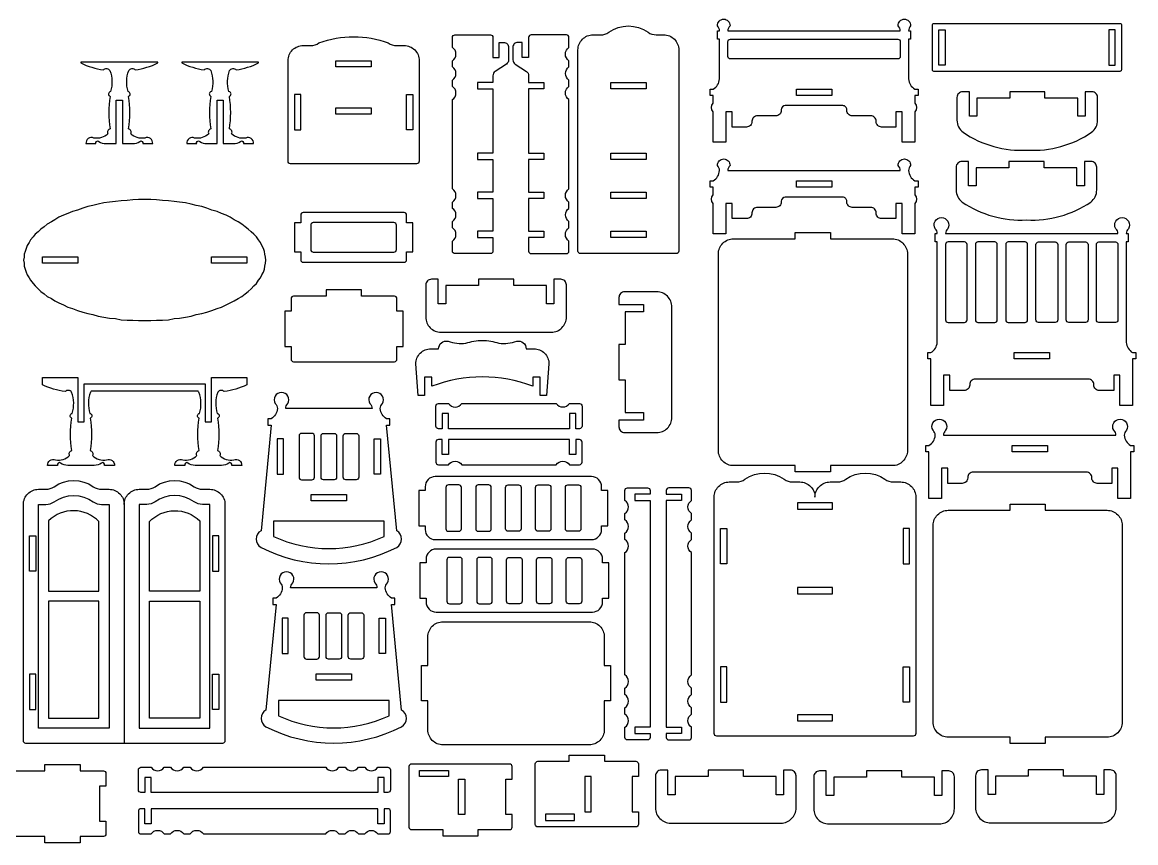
# Model space of a CAD drawing. Extents: x 3787 to 5819, y 606 to 1884.
# Drawn here: x 4756 to 5817, y 613 to 1394 of the extents above; entities that cross this region are included whole.
import ezdxf

# ---------------------------------------------------------------- set-up
doc = ezdxf.new("R2010")
doc.units = 0
doc.header["$MEASUREMENT"] = 0
doc.layers.add('LAYER1', color=18, linetype='CONTINUOUS')

msp = doc.modelspace()

# ---------------------------------------------------------------- linework, layer by layer
at = {"layer": 'LAYER1'}
for points in [[(5287.9, 1174.1, -0.414214), (5285.5, 1176.5), (5285.5, 1368, -0.414214), (5299.9, 1382.4), (5307, 1382.4, 0.155074), (5314.9, 1384.9, -0.31779), (5352.2, 1384.9, 0.155074), (5360, 1382.4), (5367.1, 1382.4, -0.414214), (5381.5, 1368), (5381.5, 1176.5, -0.414214), (5379.1, 1174.1)], [(5606.3, 1280.2), (5594.3, 1280.2), (5594.3, 1309), (5588.3, 1309), (5588.3, 1294.6), (5574.6, 1294.6, -0.414214), (5569.4, 1299.8), (5569.4, 1300.1, 0.414214), (5564.2, 1305.3), (5546.7, 1305.3, -0.414214), (5541.5, 1310.5), (5541.5, 1311.1, 0.414214), (5537.7, 1315), (5482.9, 1315, 0.00001), (5482.9, 1315, 0.414202), (5479.1, 1311.1), (5479.1, 1310.5, -0.414214), (5473.9, 1305.3), (5456.4, 1305.3, 0.414214), (5451.2, 1300.1), (5451.2, 1299.8, -0.414214), (5446, 1294.6), (5432.3, 1294.6), (5432.3, 1309), (5426.3, 1309), (5426.3, 1280.2), (5414.3, 1280.2), (5414.3, 1309.1, -0.376209), (5414.3, 1317.4), (5414.3, 1324.7), (5411.3, 1324.7), (5411.3, 1330.7), (5414.3, 1330.7, 0.250451), (5420.3, 1340.4), (5420.3, 1378.3), (5418.4, 1378.3), (5418.4, 1386.3), (5420.3, 1386.3, 0.204981), (5418.3, 1391, -0.427943), (5424.3, 1397.3, -0.427943), (5430.3, 1391, 0.204981), (5428.2, 1386.3), (5592.4, 1386.3, 0.204981), (5590.3, 1391, -0.427943), (5596.3, 1397.3, -0.427943), (5602.3, 1391, 0.204981), (5600.3, 1386.3), (5602.2, 1386.3), (5602.2, 1378.3), (5600.3, 1378.3), (5600.3, 1340.4, 0.250451), (5606.3, 1330.7), (5609.3, 1330.7), (5609.3, 1324.7), (5606.3, 1324.7), (5606.3, 1317.4, -0.376209), (5606.3, 1309.1)], [(5803, 1391.7), (5803, 1349, -0.414214), (5801.6, 1347.6), (5624.4, 1347.6, -0.414214), (5623, 1349), (5623, 1391.7, -0.414214), (5624.4, 1393.2), (5801.6, 1393.2, -0.414214)], [(5011.9, 1259.6, -0.414214), (5009.5, 1262), (5009.5, 1357.8, -0.414214), (5023.9, 1372.2), (5031, 1372.2, 0.155074), (5038.9, 1374.7, -0.179264), (5104.9, 1374.7, 0.155074), (5112.8, 1372.2), (5119.9, 1372.2, -0.414214), (5134.3, 1357.8), (5134.3, 1262, -0.414214), (5131.9, 1259.6)], [(5204.5, 1269.7), (5190, 1269.7), (5190, 1263.7), (5204.5, 1263.7), (5204.5, 1232.5), (5190, 1232.5), (5190, 1226.5), (5204.5, 1226.5), (5204.5, 1195.4), (5190, 1195.4), (5190, 1189.4), (5204.5, 1189.4), (5204.5, 1176.5, -0.414214), (5202.1, 1174.1), (5168.4, 1174.1, -0.414214), (5166, 1176.5), (5166, 1186.1, 0.531486), (5166, 1198.7), (5166, 1204.7, 0.531486), (5166, 1217.2), (5166, 1223.2, 0.531486), (5166, 1235.8), (5166, 1297.3), (5166, 1303.3), (5166, 1320.7, 0.531486), (5166, 1333.3), (5166, 1339.3, 0.531486), (5166, 1351.8), (5166, 1357.8, 0.531486), (5166, 1370.4), (5166, 1380, -0.414214), (5168.4, 1382.4), (5202.1, 1382.4, -0.414214), (5204.5, 1380), (5204.5, 1360.8), (5210.5, 1360.8), (5210.5, 1375.2), (5214.7, 1375.2, -0.414214), (5219.5, 1370.4), (5219.5, 1358.6, -0.251107), (5217.3, 1354.6), (5206.6, 1347.5, 0.251107), (5204.5, 1343.5), (5204.5, 1337), (5190, 1337), (5190, 1331), (5204.5, 1331)], [(5238.5, 1269.7), (5252.9, 1269.7), (5252.9, 1263.7), (5238.5, 1263.7), (5238.5, 1232.5), (5252.9, 1232.5), (5252.9, 1226.5), (5238.5, 1226.5), (5238.5, 1195.4), (5252.9, 1195.4), (5252.9, 1189.4), (5238.5, 1189.4), (5238.5, 1176.5, 0.414214), (5240.9, 1174.1), (5274.5, 1174.1, 0.414214), (5276.9, 1176.5), (5276.9, 1186.1, -0.531486), (5276.9, 1198.7), (5276.9, 1204.7, -0.531486), (5276.9, 1217.2), (5276.9, 1223.2, -0.531486), (5276.9, 1235.8), (5276.9, 1297.3), (5276.9, 1303.3), (5276.9, 1320.7, -0.531486), (5276.9, 1333.3), (5276.9, 1339.3, -0.531486), (5276.9, 1351.8), (5276.9, 1357.8, -0.531486), (5276.9, 1370.4), (5276.9, 1380, 0.414214), (5274.5, 1382.4), (5240.9, 1382.4, 0.414214), (5238.5, 1380), (5238.5, 1360.8), (5232.5, 1360.8), (5232.5, 1375.2), (5228.3, 1375.2, 0.414214), (5223.5, 1370.4), (5223.5, 1358.6, 0.251107), (5225.7, 1354.6), (5236.4, 1347.5, -0.251107), (5238.5, 1343.5), (5238.5, 1337), (5252.9, 1337), (5252.9, 1331), (5238.5, 1331)], [(5592.4, 1361.8, -0.414214), (5590, 1359.4), (5430.6, 1359.4, -0.414214), (5428.2, 1361.8), (5428.2, 1375.9, -0.414214), (5430.6, 1378.3), (5590, 1378.3, -0.414214), (5592.4, 1375.9)], [(4885.4, 1355.6), (4885.4, 1356.5), (4812.2, 1356.5), (4812.2, 1355.6, 0.082494), (4833.6, 1349.1, -0.480983), (4839.8, 1348.4, -0.169376), (4840.4, 1328.4, 0.755968), (4840, 1323.8, 0.0823), (4840, 1292.8, 0.497317), (4837.9, 1288.2, -0.242348), (4824.5, 1284.1, 0.570657), (4817, 1278.8), (4826.5, 1278.8, -0.75881), (4829.3, 1281, 0.158853), (4836.2, 1278.8), (4845.8, 1278.8), (4845.8, 1320.2), (4851.8, 1320.2), (4851.8, 1278.8), (4861.4, 1278.8, 0.158853), (4868.3, 1281, -0.75881), (4871.1, 1278.8), (4880.6, 1278.8, 0.570657), (4873.1, 1284.1, -0.242348), (4859.7, 1288.2, 0.497317), (4857.6, 1292.8, 0.0823), (4857.6, 1323.8, 0.755968), (4857.2, 1328.4, -0.169376), (4857.8, 1348.4, -0.480983), (4864, 1349.1, 0.082494)], [(4981.4, 1355.6), (4981.4, 1356.5), (4908.2, 1356.5), (4908.2, 1355.6, 0.082494), (4929.6, 1349.1, -0.480983), (4935.8, 1348.4, -0.169376), (4936.4, 1328.4, 0.755968), (4936, 1323.8, 0.0823), (4936, 1292.8, 0.497317), (4933.9, 1288.2, -0.242348), (4920.5, 1284.1, 0.570657), (4913, 1278.8), (4922.5, 1278.8, -0.75881), (4925.3, 1281, 0.158853), (4932.2, 1278.8), (4941.8, 1278.8), (4941.8, 1320.2), (4947.8, 1320.2), (4947.8, 1278.8), (4957.4, 1278.8, 0.158853), (4964.3, 1281, -0.75881), (4967.1, 1278.8), (4976.6, 1278.8, 0.570657), (4969.1, 1284.1, -0.242348), (4955.7, 1288.2, 0.497317), (4953.6, 1292.8, 0.0823), (4953.6, 1323.8, 0.755968), (4953.2, 1328.4, -0.169376), (4953.8, 1348.4, -0.480983), (4960, 1349.1, 0.082494)], [(5713.4, 1328.2), (5696.6, 1328.2), (5696.6, 1322.2), (5665.4, 1322.2), (5665.4, 1304.9), (5658.3, 1304.9), (5658.3, 1328.2), (5651.9, 1328.2, 0.414214), (5646.4, 1322.8), (5646.4, 1301.1, 0.236915), (5652.2, 1289.6, 0.163875), (5713.4, 1272.6, 0.163875), (5774.6, 1289.6, 0.236915), (5780.3, 1301.1), (5780.3, 1322.8, 0.414214), (5774.9, 1328.2), (5768.5, 1328.2), (5768.5, 1304.9), (5761.4, 1304.9), (5761.4, 1322.2), (5730.2, 1322.2), (5730.2, 1328.2)], [(5600.3, 1253.2, 0.250451), (5606.3, 1243.5), (5609.3, 1243.5), (5609.3, 1237.5), (5606.3, 1237.5), (5606.3, 1230.2, -0.376209), (5606.3, 1221.9), (5606.3, 1193), (5594.3, 1193), (5594.3, 1221.8), (5588.3, 1221.8), (5588.3, 1207.4), (5574.6, 1207.4, -0.414214), (5569.4, 1212.6), (5569.4, 1212.9, 0.414214), (5564.2, 1218.1), (5546.7, 1218.1, -0.414214), (5541.5, 1223.3), (5541.5, 1223.9, 0.414214), (5537.7, 1227.8), (5482.9, 1227.8, 0.00001), (5482.9, 1227.8, 0.414202), (5479.1, 1223.9), (5479.1, 1223.3, -0.414214), (5473.9, 1218.1), (5456.4, 1218.1, 0.414214), (5451.2, 1212.9), (5451.2, 1212.6, -0.414214), (5446, 1207.4), (5432.3, 1207.4), (5432.3, 1221.8), (5426.3, 1221.8), (5426.3, 1193), (5414.3, 1193), (5414.3, 1221.9, -0.376209), (5414.3, 1230.2), (5414.3, 1237.5), (5411.3, 1237.5), (5411.3, 1243.5), (5414.3, 1243.5, 0.250451), (5420.3, 1253.2, 0.204981), (5418.3, 1257.9, -0.427943), (5424.3, 1264.2, -0.427943), (5430.3, 1257.9, 0.204981), (5428.2, 1253.2), (5592.4, 1253.2, 0.204981), (5590.3, 1257.9, -0.427943), (5596.3, 1264.2, -0.427943), (5602.3, 1257.9, 0.204981)], [(5712.6, 1261.8), (5695.8, 1261.8), (5695.8, 1255.8), (5664.6, 1255.8), (5664.6, 1238.5), (5657.5, 1238.5), (5657.5, 1261.8), (5651.1, 1261.8, 0.414214), (5645.6, 1256.4), (5645.6, 1234.7, 0.236915), (5651.4, 1223.2, 0.163875), (5712.6, 1206.2, 0.163875), (5773.8, 1223.2, 0.236915), (5779.5, 1234.7), (5779.5, 1256.4, 0.414214), (5774.1, 1261.8), (5767.7, 1261.8), (5767.7, 1238.5), (5760.6, 1238.5), (5760.6, 1255.8), (5729.4, 1255.8), (5729.4, 1261.8)], [(5128.3, 1175.8), (5128.3, 1203.4), (5122.3, 1203.4), (5122.3, 1210.8, 0.414214), (5119.9, 1213.2), (5023.9, 1213.2, 0.414214), (5021.5, 1210.8), (5021.5, 1203.4), (5015.5, 1203.4), (5015.5, 1175.8), (5021.5, 1175.8), (5021.5, 1168.3, 0.414214), (5023.9, 1165.9), (5119.9, 1165.9, 0.414214), (5122.3, 1168.3), (5122.3, 1175.8)], [(5031.1, 1201.2), (5031.1, 1177.9, 0.414214), (5033.5, 1175.5), (5110.3, 1175.5, 0.414214), (5112.7, 1177.9), (5112.7, 1201.2, 0.414214), (5110.3, 1203.6), (5033.5, 1203.6, 0.414214)], [(5663.7, 1054.5, 0.414214), (5658.5, 1049.3), (5658.5, 1049, -0.414214), (5653.3, 1043.8), (5639.6, 1043.8), (5639.6, 1058.3), (5633.6, 1058.3), (5633.6, 1029.4), (5621.6, 1029.4), (5621.6, 1066.6), (5621.6, 1073.9), (5618.6, 1073.9), (5618.6, 1079.9), (5621.6, 1079.9, 0.250451), (5627.6, 1089.6), (5627.6, 1185.2), (5625.7, 1185.2), (5625.7, 1193.1), (5627.6, 1193.1, 0.204981), (5625.6, 1197.8, -0.583258), (5631.6, 1208.4, -0.583258), (5637.6, 1197.8, 0.204981), (5635.5, 1193.1), (5799.7, 1193.1, 0.204981), (5797.6, 1197.8, -0.583258), (5803.6, 1208.4, -0.583258), (5809.6, 1197.8, 0.204981), (5807.6, 1193.1), (5809.5, 1193.1), (5809.5, 1185.2), (5807.6, 1185.2), (5807.6, 1089.6, 0.250451), (5813.6, 1079.9), (5816.6, 1079.9), (5816.6, 1073.9), (5813.6, 1073.9), (5813.6, 1066.6), (5813.6, 1029.4), (5801.6, 1029.4), (5801.6, 1058.3), (5795.6, 1058.3), (5795.6, 1043.8), (5781.9, 1043.8, -0.414214), (5776.7, 1049), (5776.7, 1049.3, 0.414214), (5771.5, 1054.5)], [(5433.6, 972.2, -0.414214), (5419.2, 986.6), (5419.2, 1173.8, -0.414214), (5433.6, 1188.2), (5492.4, 1188.2), (5492.4, 1194.2), (5526, 1194.2), (5526, 1188.2), (5584.8, 1188.2, -0.414214), (5599.2, 1173.8), (5599.2, 986.6, -0.414214), (5584.8, 972.2), (5526, 972.2), (5526, 966.2), (5492.4, 966.2), (5492.4, 972.2)], [(5635.5, 1111, 0.414214), (5637.9, 1108.6), (5653.6, 1108.6, 0.414214), (5656, 1111), (5656, 1182.8, 0.414214), (5653.6, 1185.2), (5637.9, 1185.2, 0.414214), (5635.5, 1182.8)], [(5684.8, 1182.8, 0.414214), (5682.4, 1185.2), (5666.4, 1185.2, 0.414214), (5664, 1182.8), (5664, 1111, 0.414214), (5666.4, 1108.6), (5682.4, 1108.6, 0.414214), (5684.8, 1111)], [(5713.6, 1111), (5713.6, 1182.8, 0.414214), (5711.2, 1185.2), (5695.2, 1185.2, 0.414214), (5692.8, 1182.8), (5692.8, 1111, 0.414214), (5695.2, 1108.6), (5711.2, 1108.6, 0.414214)], [(5721.6, 1111), (5721.6, 1182.8, -0.414214), (5724, 1185.2), (5740, 1185.2, -0.414214), (5742.4, 1182.8), (5742.4, 1111, -0.414214), (5740, 1108.6), (5724, 1108.6, -0.414214)], [(5750.4, 1182.8, -0.414214), (5752.8, 1185.2), (5768.8, 1185.2, -0.414214), (5771.2, 1182.8), (5771.2, 1111, -0.414214), (5768.8, 1108.6), (5752.8, 1108.6, -0.414214), (5750.4, 1111)], [(5799.7, 1111, -0.414214), (5797.3, 1108.6), (5781.6, 1108.6, -0.414214), (5779.2, 1111), (5779.2, 1182.8, -0.414214), (5781.6, 1185.2), (5797.3, 1185.2, -0.414214), (5799.7, 1182.8)], [(5274.5, 1144.3, 0.414214), (5269.1, 1149.7), (5262.6, 1149.7), (5262.6, 1126.3), (5255.6, 1126.3), (5255.6, 1143.7), (5224.4, 1143.7), (5224.4, 1149.7), (5207.6, 1149.7), (5190.8, 1149.7), (5190.8, 1143.7), (5159.6, 1143.7), (5159.6, 1126.3), (5152.5, 1126.3), (5152.5, 1149.7), (5146, 1149.7, 0.414214), (5140.6, 1144.3), (5140.6, 1113.7, 0.414214), (5155, 1099.3), (5260.1, 1099.3, 0.414214), (5274.5, 1113.7)], [(5045.9, 1133.6), (5014.7, 1133.6, 0.414214), (5012.3, 1131.2), (5012.3, 1119.2), (5006.3, 1119.2), (5006.3, 1085.6), (5012.3, 1085.6), (5012.3, 1073.6, 0.414214), (5014.7, 1071.2), (5110.7, 1071.2, 0.414214), (5113.1, 1073.6), (5113.1, 1085.6), (5119.1, 1085.6), (5119.1, 1119.2), (5113.1, 1119.2), (5113.1, 1131.2, 0.414214), (5110.7, 1133.6), (5079.5, 1133.6), (5079.5, 1139.6), (5045.9, 1139.6)], [(5329.9, 1137.7, 0.414214), (5324.5, 1132.2), (5324.5, 1125.8), (5347.8, 1125.8), (5347.8, 1118.7), (5330.5, 1118.7), (5330.5, 1087.5), (5324.5, 1087.5), (5324.5, 1070.7), (5324.5, 1053.9), (5330.5, 1053.9), (5330.5, 1022.7), (5347.8, 1022.7), (5347.8, 1015.6), (5324.5, 1015.6), (5324.5, 1009.2, 0.414214), (5329.9, 1003.7), (5360.5, 1003.7, 0.414214), (5374.9, 1018.1), (5374.9, 1123.3, 0.414214), (5360.5, 1137.7)], [(5236.2, 1083.5), (5243.5, 1083.5, -0.414214), (5257.9, 1069.1), (5255.5, 1039.1), (5249.6, 1039.1), (5249.6, 1056.5), (5242.5, 1056.5), (5242.5, 1047.8, 0.18644), (5146.5, 1047.8), (5146.5, 1056.5), (5139.4, 1056.5), (5139.4, 1039.1), (5133.5, 1039.1), (5131.1, 1069.1, -0.414214), (5145.5, 1083.5), (5152.8, 1083.5, -0.480696), (5161.8, 1090.7, 0.114725), (5178.7, 1088.7, -0.088383), (5194.5, 1091.5, -0.088383), (5210.3, 1088.7, 0.114725), (5227.2, 1090.7, -0.480696)], [(4923.8, 1043), (4822.1, 1043, 0.076649), (4821.3, 1042.1, 0.169376), (4820.8, 1022, -0.755968), (4821.1, 1017.4, -0.0823), (4821.1, 986.5, -0.497317), (4823.2, 981.9, 0.242348), (4836.7, 977.7, -0.570657), (4844.1, 972.4), (4834.7, 972.4, 0.75881), (4831.8, 974.7, -0.158853), (4824.9, 972.4), (4799.7, 972.4, -0.158853), (4792.9, 974.7, 0.75881), (4790, 972.4), (4780.5, 972.4, -0.570657), (4788, 977.7, 0.242348), (4801.5, 981.9, -0.497317), (4803.6, 986.5, -0.0823), (4803.6, 1017.4, -0.755968), (4803.9, 1022, 0.169376), (4803.4, 1042.1, 0.480983), (4797.1, 1042.7, -0.082494), (4775.7, 1049.2), (4775.7, 1056.2), (4809.3, 1056.2), (4809.3, 1013.8), (4815.3, 1013.8), (4815.3, 1050.2), (4930.5, 1050.2), (4930.5, 1013.8), (4936.5, 1013.8), (4936.5, 1056.2), (4970.1, 1056.2), (4970.1, 1049.2, -0.082494), (4948.7, 1042.7, 0.480983), (4942.5, 1042.1, 0.169376), (4942, 1022, -0.755968), (4942.3, 1017.4, -0.0823), (4942.3, 986.5, -0.497317), (4944.4, 981.9, 0.242348), (4957.9, 977.7, -0.570657), (4965.3, 972.4), (4955.9, 972.4, 0.75881), (4953, 974.7, -0.158853), (4946.1, 972.4), (4920.9, 972.4, -0.158853), (4914.1, 974.7, 0.75881), (4911.2, 972.4), (4901.7, 972.4, -0.570657), (4909.2, 977.7, 0.242348), (4922.7, 981.9, -0.497317), (4924.8, 986.5, -0.0823), (4924.8, 1017.4, -0.755968), (4925.1, 1022, 0.169376), (4924.6, 1042.1, 0.076649)], [(5112.9, 910.3), (5103.3, 1010.8), (5106.3, 1010.8), (5106.3, 1016.8), (5103.3, 1016.8, -0.250451), (5097.3, 1026.5, -0.204981), (5099.3, 1031.3, 0.583258), (5093.3, 1041.9, 0.583258), (5087.3, 1031.3, -0.204981), (5089.4, 1026.5), (5007.2, 1026.5, -0.204981), (5009.2, 1031.3, 0.583258), (5003.2, 1041.9, 0.583258), (4997.2, 1031.3, -0.204981), (4999.3, 1026.5, -0.250451), (4993.3, 1016.8), (4990.3, 1016.8), (4990.3, 1010.8), (4993.3, 1010.8), (4983.7, 910.3, 0.573919), (4983.7, 894.3, 0.239558), (5112.9, 894.3, 0.573919)], [(5264.9, 1031.4, 0.531486), (5277.4, 1031.4), (5287, 1031.4, -0.414214), (5289.4, 1029), (5289.4, 1009.8, -0.414214), (5287, 1007.4), (5283.4, 1007.4), (5283.4, 1021.9), (5277.4, 1021.9), (5277.4, 1007.4), (5162.2, 1007.4), (5162.2, 1021.9), (5156.2, 1021.9), (5156.2, 1007.4), (5152.6, 1007.4, -0.414214), (5150.2, 1009.8), (5150.2, 1029, -0.414214), (5152.6, 1031.4), (5162.2, 1031.4, 0.531486), (5174.8, 1031.4)], [(5661.8, 966, 0.414214), (5656.6, 960.8), (5656.6, 960.5, -0.414214), (5651.4, 955.3), (5637.7, 955.3), (5637.7, 969.7), (5631.7, 969.7), (5631.7, 940.9), (5619.7, 940.9), (5619.7, 978.1), (5619.7, 985.4), (5616.7, 985.4), (5616.7, 991.4), (5619.7, 991.4, 0.250451), (5625.7, 1001.1, 0.204981), (5623.6, 1005.9, -0.583258), (5629.6, 1016.5, -0.583258), (5635.6, 1005.9, 0.204981), (5633.6, 1001.1), (5797.7, 1001.1, 0.204981), (5795.7, 1005.9, -0.583258), (5801.7, 1016.5, -0.583258), (5807.7, 1005.9, 0.204981), (5805.7, 1001.1, 0.250451), (5811.7, 991.4), (5814.7, 991.4), (5814.7, 985.4), (5811.7, 985.4), (5811.7, 978.1), (5811.7, 940.9), (5799.7, 940.9), (5799.7, 969.7), (5793.7, 969.7), (5793.7, 955.3), (5779.9, 955.3, -0.414214), (5774.8, 960.5), (5774.8, 960.8, 0.414214), (5769.6, 966)], [(5019.9, 961.2, 0.414214), (5022.3, 958.8), (5032.2, 958.8, 0.414214), (5034.6, 961.2), (5034.6, 1000.5, 0.414214), (5032.2, 1002.9), (5022.3, 1002.9, 0.414214), (5019.9, 1000.5)], [(5055.7, 961.2, -0.414214), (5053.3, 958.8), (5043.3, 958.8, -0.414214), (5040.9, 961.2), (5040.9, 1000.5, -0.414214), (5043.3, 1002.9), (5053.3, 1002.9, -0.414214), (5055.7, 1000.5)], [(5076.7, 961.2, -0.414214), (5074.3, 958.8), (5064.4, 958.8, -0.414214), (5062, 961.2), (5062, 1000.5, -0.414214), (5064.4, 1002.9), (5074.3, 1002.9, -0.414214), (5076.7, 1000.5)], [(5264.9, 973.1, -0.531486), (5277.4, 973.1), (5287, 973.1, 0.414214), (5289.4, 975.5), (5289.4, 994.7, 0.414214), (5287, 997.1), (5283.4, 997.1), (5283.4, 982.7), (5277.4, 982.7), (5277.4, 997.1), (5162.2, 997.1), (5162.2, 982.7), (5156.2, 982.7), (5156.2, 997.1), (5152.6, 997.1, 0.414214), (5150.2, 994.7), (5150.2, 975.5, 0.414214), (5152.6, 973.1), (5162.2, 973.1, -0.531486), (5174.8, 973.1)], [(5511.2, 942.3, -0.414214), (5525.6, 956.7), (5532.7, 956.7, 0.155074), (5540.5, 959.2, -0.31779), (5577.8, 959.2, 0.155074), (5585.7, 956.7), (5592.8, 956.7, -0.414214), (5607.2, 942.3), (5607.2, 717.1, -0.414214), (5604.8, 714.7), (5417.6, 714.7, -0.414214), (5415.2, 717.1), (5415.2, 942.3, -0.414214), (5429.6, 956.7), (5436.7, 956.7, 0.155074), (5444.5, 959.2, -0.31779), (5481.8, 959.2, 0.155074), (5489.7, 956.7), (5496.8, 956.7, -0.414214)], [(4853.4, 935.3, -0.414214), (4867.8, 949.7), (4874.9, 949.7, 0.155074), (4882.8, 952.2, -0.31779), (4920, 952.2, 0.155074), (4927.9, 949.7), (4935, 949.7, -0.414214), (4949.4, 935.3), (4949.4, 710.2, -0.414214), (4947, 707.8), (4759.8, 707.8, -0.414214), (4757.4, 710.2), (4757.4, 935.3, -0.414214), (4771.8, 949.7), (4778.9, 949.7, 0.155074), (4786.8, 952.2, -0.31779), (4824, 952.2, 0.155074), (4831.9, 949.7), (4839, 949.7, -0.414214)], [(5308, 915), (5314, 915), (5314, 948.6), (5308, 948.6), (5308, 952.2, 0.414214), (5298.4, 961.8), (5149.6, 961.8, 0.414214), (5140, 952.2), (5140, 948.6), (5134, 948.6), (5134, 915), (5140, 915), (5140, 911.4, 0.414214), (5149.6, 901.8), (5298.4, 901.8, 0.414214), (5308, 911.4)], [(5159.7, 912.1, 0.414214), (5162.1, 909.7), (5172.1, 909.7, 0.414214), (5174.5, 912.1), (5174.5, 951.5, 0.414214), (5172.1, 953.9), (5162.1, 953.9, 0.414214), (5159.7, 951.5)], [(5188.2, 912.1, 0.414214), (5190.6, 909.7), (5200.5, 909.7, 0.414214), (5202.9, 912.1), (5202.9, 951.5, 0.414214), (5200.5, 953.9), (5190.6, 953.9, 0.414214), (5188.2, 951.5)], [(5231.4, 912.1, -0.414214), (5229, 909.7), (5219, 909.7, -0.414214), (5216.6, 912.1), (5216.6, 951.5, -0.414214), (5219, 953.9), (5229, 953.9, -0.414214), (5231.4, 951.5)], [(5259.8, 912.1, -0.414214), (5257.4, 909.7), (5247.5, 909.7, -0.414214), (5245.1, 912.1), (5245.1, 951.5, -0.414214), (5247.5, 953.9), (5257.4, 953.9, -0.414214), (5259.8, 951.5)], [(5288.3, 912.1, -0.414214), (5285.9, 909.7), (5275.9, 909.7, -0.414214), (5273.5, 912.1), (5273.5, 951.5, -0.414214), (5275.9, 953.9), (5285.9, 953.9, -0.414214), (5288.3, 951.5)], [(5330.2, 926.6, 0.531486), (5330.2, 939.1), (5330.2, 948.7, -0.414214), (5332.6, 951.1), (5351.8, 951.1, -0.414214), (5354.2, 948.7), (5354.2, 945.1), (5339.8, 945.1), (5339.8, 939.1), (5354.2, 939.1), (5354.2, 723.1), (5339.8, 723.1), (5339.8, 717.1), (5354.2, 717.1), (5354.2, 713.5, -0.414214), (5351.8, 711.1), (5332.6, 711.1, -0.414214), (5330.2, 713.5), (5330.2, 723.1, 0.531486), (5330.2, 735.7), (5330.2, 741.7, 0.531486), (5330.2, 754.3), (5330.2, 760.3, 0.531486), (5330.2, 772.9), (5330.2, 889.4, 0.531486), (5330.2, 902), (5330.2, 908, 0.531486), (5330.2, 920.6)], [(5393.6, 926.6, -0.531486), (5393.6, 939.1), (5393.6, 948.7, 0.414214), (5391.2, 951.1), (5372, 951.1, 0.414214), (5369.6, 948.7), (5369.6, 945.1), (5384, 945.1), (5384, 939.1), (5369.6, 939.1), (5369.6, 723.1), (5384, 723.1), (5384, 717.1), (5369.6, 717.1), (5369.6, 713.5, 0.414214), (5372, 711.1), (5391.2, 711.1, 0.414214), (5393.6, 713.5), (5393.6, 723.1, -0.531486), (5393.6, 735.7), (5393.6, 741.7, -0.531486), (5393.6, 754.3), (5393.6, 760.3, -0.531486), (5393.6, 772.9), (5393.6, 889.4, -0.531486), (5393.6, 902), (5393.6, 908, -0.531486), (5393.6, 920.6)], [(5638.1, 713.7, -0.414214), (5623.7, 728.1), (5623.7, 915.3, -0.414214), (5638.1, 929.7), (5696.9, 929.7), (5696.9, 935.7), (5730.5, 935.7), (5730.5, 929.7), (5789.3, 929.7, -0.414214), (5803.7, 915.3), (5803.7, 728.1, -0.414214), (5789.3, 713.7), (5730.5, 713.7), (5730.5, 707.7), (5696.9, 707.7), (5696.9, 713.7)], [(4829.4, 918.9, 0.41796), (4781.4, 919.7), (4781.4, 852.7), (4829.4, 852.7)], [(4877.4, 918.9, -0.41796), (4925.4, 919.7), (4925.4, 852.7), (4877.4, 852.7)], [(5100.9, 919.4), (4995.7, 919.4), (4995.7, 904.9, 0.220733), (5100.9, 904.9)], [(5308.9, 846), (5314.9, 846), (5314.9, 879.6), (5308.9, 879.6), (5308.9, 883.2, 0.414214), (5299.3, 892.8), (5150.5, 892.8, 0.414214), (5140.9, 883.2), (5140.9, 879.6), (5134.9, 879.6), (5134.9, 846), (5140.9, 846), (5140.9, 842.4, 0.414214), (5150.5, 832.8), (5299.3, 832.8, 0.414214), (5308.9, 842.4)], [(5160.7, 843.1, 0.414214), (5163.1, 840.7), (5173, 840.7, 0.414214), (5175.4, 843.1), (5175.4, 882.5, 0.414214), (5173, 884.9), (5163.1, 884.9, 0.414214), (5160.7, 882.5)], [(5189.1, 843.1, 0.414214), (5191.5, 840.7), (5201.5, 840.7, 0.414214), (5203.9, 843.1), (5203.9, 882.5, 0.414214), (5201.5, 884.9), (5191.5, 884.9, 0.414214), (5189.1, 882.5)], [(5232.3, 843.1, -0.414214), (5229.9, 840.7), (5219.9, 840.7, -0.414214), (5217.5, 843.1), (5217.5, 882.5, -0.414214), (5219.9, 884.9), (5229.9, 884.9, -0.414214), (5232.3, 882.5)], [(5260.7, 843.1, -0.414214), (5258.3, 840.7), (5248.4, 840.7, -0.414214), (5246, 843.1), (5246, 882.5, -0.414214), (5248.4, 884.9), (5258.3, 884.9, -0.414214), (5260.7, 882.5)], [(5289.2, 843.1, -0.414214), (5286.8, 840.7), (5276.8, 840.7, -0.414214), (5274.4, 843.1), (5274.4, 882.5, -0.414214), (5276.8, 884.9), (5286.8, 884.9, -0.414214), (5289.2, 882.5)], [(5117.6, 739.5), (5108, 840.1), (5111, 840.1), (5111, 846.1), (5108, 846.1, -0.250451), (5102, 855.8, -0.204981), (5104.1, 860.5, 0.583258), (5098.1, 871.2, 0.583258), (5092.1, 860.5, -0.204981), (5094.1, 855.8), (5011.9, 855.8, -0.204981), (5014, 860.5, 0.583258), (5008, 871.2, 0.583258), (5002, 860.5, -0.204981), (5004, 855.8, -0.250451), (4998, 846.1), (4995, 846.1), (4995, 840.1), (4998, 840.1), (4988.4, 739.5, 0.573919), (4988.4, 723.6, 0.239558), (5117.6, 723.6, 0.573919)], [(5024.6, 790.4, 0.414214), (5027, 788), (5036.9, 788, 0.414214), (5039.3, 790.4), (5039.3, 829.8, 0.414214), (5036.9, 832.2), (5027, 832.2, 0.414214), (5024.6, 829.8)], [(5060.4, 790.4, -0.414214), (5058, 788), (5048, 788, -0.414214), (5045.6, 790.4), (5045.6, 829.8, -0.414214), (5048, 832.2), (5058, 832.2, -0.414214), (5060.4, 829.8)], [(5081.5, 790.4, -0.414214), (5079.1, 788), (5069.1, 788, -0.414214), (5066.7, 790.4), (5066.7, 829.8, -0.414214), (5069.1, 832.2), (5079.1, 832.2, -0.414214), (5081.5, 829.8)], [(5310.6, 720.8, -0.414214), (5296.2, 706.4), (5157, 706.4, -0.414214), (5142.6, 720.8), (5142.6, 748.2), (5136.6, 748.2), (5136.6, 781.8), (5142.6, 781.8), (5142.6, 809.2, -0.414214), (5157, 823.6), (5296.2, 823.6, -0.414214), (5310.6, 809.2), (5310.6, 781.8), (5316.6, 781.8), (5316.6, 748.2), (5310.6, 748.2)], [(5105.6, 748.7), (5000.4, 748.7), (5000.4, 734.1, 0.220733), (5105.6, 734.1)], [(5343, 642.7), (5343, 630.7, -0.414214), (5340.6, 628.3), (5247.3, 628.3, -0.414214), (5244.9, 630.7), (5244.9, 688.3, -0.414214), (5247.3, 690.7), (5277.2, 690.7), (5277.2, 696.7), (5310.8, 696.7), (5310.8, 690.7), (5340.6, 690.7, -0.414214), (5343, 688.3), (5343, 676.3), (5337, 676.3), (5337, 642.7)], [(5082.5, 685, 0.531486), (5095, 685), (5104.6, 685, -0.414214), (5107, 682.6), (5107, 663.4, -0.414214), (5104.6, 661), (5101, 661), (5101, 675.4), (5095, 675.4), (5095, 661), (4879, 661), (4879, 675.4), (4873, 675.4), (4873, 661), (4869.4, 661, -0.414214), (4867, 663.4), (4867, 682.6, -0.414214), (4869.4, 685), (4879, 685, 0.531486), (4891.6, 685), (4897.6, 685, 0.531486), (4910.2, 685), (4916.2, 685, 0.531486), (4928.8, 685), (5045.3, 685, 0.531486), (5057.9, 685), (5063.9, 685, 0.531486), (5076.5, 685)], [(5222.8, 673.7), (5222.8, 685.7, 0.414214), (5220.4, 688.1), (5127, 688.1, 0.414214), (5124.6, 685.7), (5124.6, 628.1, 0.414214), (5127, 625.7), (5156.9, 625.7), (5156.9, 619.7), (5190.5, 619.7), (5190.5, 625.7), (5220.4, 625.7, 0.414214), (5222.8, 628.1), (5222.8, 640.1), (5216.8, 640.1), (5216.8, 673.7)], [(5493.2, 676.8, 0.414214), (5487.8, 682.3), (5481.3, 682.3), (5481.3, 658.9), (5474.2, 658.9), (5474.2, 676.3), (5443, 676.3), (5443, 682.3), (5426.2, 682.3), (5409.4, 682.3), (5409.4, 676.3), (5378.2, 676.3), (5378.2, 658.9), (5371.2, 658.9), (5371.2, 682.3), (5364.7, 682.3, 0.414214), (5359.3, 676.8), (5359.3, 646.3, 0.414214), (5373.7, 631.9), (5478.8, 631.9, 0.414214), (5493.2, 646.3)], [(5643.9, 676, 0.414214), (5638.5, 681.5), (5632.1, 681.5), (5632.1, 658.1), (5625, 658.1), (5625, 675.5), (5593.8, 675.5), (5593.8, 681.5), (5577, 681.5), (5560.2, 681.5), (5560.2, 675.5), (5529, 675.5), (5529, 658.1), (5521.9, 658.1), (5521.9, 681.5), (5515.5, 681.5, 0.414214), (5510, 676), (5510, 645.5, 0.414214), (5524.4, 631.1), (5629.5, 631.1, 0.414214), (5643.9, 645.5)], [(5798.1, 677, 0.414214), (5792.6, 682.5), (5786.2, 682.5), (5786.2, 659.1), (5779.1, 659.1), (5779.1, 676.5), (5747.9, 676.5), (5747.9, 682.5), (5731.1, 682.5), (5714.3, 682.5), (5714.3, 676.5), (5683.1, 676.5), (5683.1, 659.1), (5676, 659.1), (5676, 682.5), (5669.6, 682.5, 0.414214), (5664.1, 677), (5664.1, 646.5, 0.414214), (5678.5, 632.1), (5783.7, 632.1, 0.414214), (5798.1, 646.5)], [(5082.5, 621.6, -0.531486), (5095, 621.6), (5104.6, 621.6, 0.414214), (5107, 624), (5107, 643.2, 0.414214), (5104.6, 645.6), (5101, 645.6), (5101, 631.2), (5095, 631.2), (5095, 645.6), (4879, 645.6), (4879, 631.2), (4873, 631.2), (4873, 645.6), (4869.4, 645.6, 0.414214), (4867, 643.2), (4867, 624, 0.414214), (4869.4, 621.6), (4879, 621.6, -0.531486), (4891.6, 621.6), (4897.6, 621.6, -0.531486), (4910.2, 621.6), (4916.2, 621.6, -0.531486), (4928.8, 621.6), (5045.3, 621.6, -0.531486), (5057.9, 621.6), (5063.9, 621.6, -0.531486), (5076.5, 621.6)]]:
    msp.add_lwpolyline(points, format="xyb", close=True, dxfattribs=at)
for points in [[(5629, 1387.2), (5635, 1387.2), (5635, 1353.6), (5629, 1353.6)], [(5797, 1387.2), (5791, 1387.2), (5791, 1353.6), (5797, 1353.6)], [(5088.7, 1357.8), (5088.7, 1351.8), (5055.1, 1351.8), (5055.1, 1357.8)], [(5350.3, 1337), (5350.3, 1331), (5316.7, 1331), (5316.7, 1337)], [(5015.5, 1291.9), (5021.5, 1291.9), (5021.5, 1325.5), (5015.5, 1325.5)], [(5128.3, 1291.9), (5122.3, 1291.9), (5122.3, 1325.5), (5128.3, 1325.5)], [(5527.1, 1330.7), (5527.1, 1324.7), (5493.5, 1324.7), (5493.5, 1330.7)], [(5088.7, 1312.9), (5088.7, 1306.9), (5055.1, 1306.9), (5055.1, 1312.9)], [(5350.3, 1269.7), (5350.3, 1263.7), (5316.7, 1263.7), (5316.7, 1269.7)], [(5527.1, 1243.5), (5527.1, 1237.5), (5493.5, 1237.5), (5493.5, 1243.5)], [(5350.3, 1232.5), (5350.3, 1226.5), (5316.7, 1226.5), (5316.7, 1232.5)], [(4757.6, 1168), (4758.1, 1165.1), (4758.1, 1162.2), (4759.1, 1159.3), (4760, 1156.4), (4761, 1154), (4762.9, 1151.1), (4764.3, 1148.7), (4766.8, 1145.8), (4768.7, 1143.4), (4771.6, 1140.5), (4774, 1138.1), (4777.3, 1135.7), (4780.2, 1133.3), (4784.1, 1131.4), (4787.4, 1129), (4791.3, 1127.1), (4795.6, 1125.2), (4799.9, 1123.2), (4804.3, 1121.8), (4809.1, 1119.9), (4813.9, 1118.4), (4818.7, 1117), (4823.5, 1116), (4828.8, 1114.6), (4834.1, 1113.6), (4839.3, 1112.7), (4845.1, 1112.2), (4850.4, 1111.2), (4856.2, 1110.7), (4861.5, 1110.7), (4867.2, 1110.3), (4873, 1110.3), (4878.8, 1110.3), (4884.1, 1110.7), (4889.8, 1110.7), (4895.6, 1111.2), (4900.9, 1112.2), (4906.2, 1112.7), (4911.9, 1113.6), (4917.2, 1114.6), (4922, 1116), (4927.3, 1117), (4932.1, 1118.4), (4936.9, 1119.9), (4941.8, 1121.8), (4946.1, 1123.2), (4950.4, 1125.2), (4954.3, 1127.1), (4958.1, 1129), (4961.9, 1131.4), (4965.3, 1133.3), (4968.7, 1135.7), (4971.6, 1138.1), (4974.4, 1140.5), (4976.8, 1143.4), (4979.3, 1145.8), (4981.2, 1148.7), (4983.1, 1151.1), (4984.5, 1154), (4986, 1156.4), (4986.9, 1159.3), (4987.4, 1162.2), (4987.9, 1165.1), (4988.4, 1168), (4987.9, 1170.8), (4987.4, 1173.7), (4986.9, 1176.1), (4986, 1179), (4984.5, 1181.9), (4983.1, 1184.8), (4981.2, 1187.2), (4979.3, 1190.1), (4976.8, 1192.5), (4974.4, 1194.9), (4971.6, 1197.3), (4968.7, 1199.7), (4965.3, 1202.1), (4961.9, 1204.5), (4958.1, 1206.4), (4954.3, 1208.8), (4950.4, 1210.7), (4946.1, 1212.2), (4941.8, 1214.1), (4936.9, 1215.5), (4932.1, 1217.5), (4927.3, 1218.9), (4922, 1219.9), (4917.2, 1221.3), (4911.9, 1222.3), (4906.2, 1223.2), (4900.9, 1223.7), (4895.6, 1224.2), (4889.8, 1224.7), (4884.1, 1225.2), (4878.8, 1225.6), (4873, 1225.6), (4867.2, 1225.6), (4861.5, 1225.2), (4856.2, 1224.7), (4850.4, 1224.2), (4845.1, 1223.7), (4839.3, 1223.2), (4834.1, 1222.3), (4828.8, 1221.3), (4823.5, 1219.9), (4818.7, 1218.9), (4813.9, 1217.5), (4809.1, 1215.5), (4804.3, 1214.1), (4799.9, 1212.2), (4795.6, 1210.7), (4791.3, 1208.8), (4787.4, 1206.4), (4784.1, 1204.5), (4780.2, 1202.1), (4777.3, 1199.7), (4774, 1197.3), (4771.6, 1194.9), (4768.7, 1192.5), (4766.8, 1190.1), (4764.3, 1187.2), (4762.9, 1184.8), (4761, 1181.9), (4760, 1179), (4759.1, 1176.1), (4758.1, 1173.7), (4758.1, 1170.8)], [(5350.3, 1195.4), (5350.3, 1189.4), (5316.7, 1189.4), (5316.7, 1195.4)], [(4809.3, 1170.9), (4809.3, 1164.9), (4775.7, 1164.9), (4775.7, 1170.9)], [(4970.1, 1170.9), (4970.1, 1164.9), (4936.5, 1164.9), (4936.5, 1170.9)], [(5734.4, 1079.9), (5734.4, 1073.9), (5700.8, 1073.9), (5700.8, 1079.9)], [(5005, 997.6), (4999, 997.6), (4999, 964), (5005, 964)], [(5091.6, 997.6), (5097.6, 997.6), (5097.6, 964), (5091.6, 964)], [(5732.5, 991.4), (5732.5, 985.4), (5698.9, 985.4), (5698.9, 991.4)], [(5065.1, 944.8), (5065.1, 938.8), (5031.5, 938.8), (5031.5, 944.8)], [(5494.4, 936.7), (5494.4, 930.7), (5528, 930.7), (5528, 936.7)], [(5421.2, 912.4), (5427.2, 912.4), (5427.2, 878.8), (5421.2, 878.8)], [(5601.2, 912.4), (5595.2, 912.4), (5595.2, 878.8), (5601.2, 878.8)], [(4763.4, 905.4), (4769.4, 905.4), (4769.4, 871.8), (4763.4, 871.8)], [(4943.4, 905.4), (4937.4, 905.4), (4937.4, 871.8), (4943.4, 871.8)], [(5494.4, 856.1), (5494.4, 850.1), (5528, 850.1), (5528, 856.1)], [(4829.4, 843.1), (4781.4, 843.1), (4781.4, 731.8), (4829.4, 731.8)], [(4877.4, 843.1), (4925.4, 843.1), (4925.4, 731.8), (4877.4, 731.8)], [(5009.7, 826.9), (5003.7, 826.9), (5003.7, 793.3), (5009.7, 793.3)], [(5096.3, 826.9), (5102.3, 826.9), (5102.3, 793.3), (5096.3, 793.3)], [(5069.8, 774.1), (5069.8, 768.1), (5036.2, 768.1), (5036.2, 774.1)], [(5421.2, 747), (5427.2, 747), (5427.2, 780.6), (5421.2, 780.6)], [(5601.2, 747), (5595.2, 747), (5595.2, 780.6), (5601.2, 780.6)], [(4763.4, 740), (4769.4, 740), (4769.4, 773.6), (4763.4, 773.6)], [(4943.4, 740), (4937.4, 740), (4937.4, 773.6), (4943.4, 773.6)], [(5494.4, 735.1), (5494.4, 729.1), (5528, 729.1), (5528, 735.1)], [(5134.5, 676.1), (5134.5, 682.1), (5162.1, 682.1), (5162.1, 676.1)], [(5177.9, 640.1), (5171.9, 640.1), (5171.9, 673.7), (5177.9, 673.7)], [(5298.2, 676.3), (5292.2, 676.3), (5292.2, 642.7), (5298.2, 642.7)], [(5254.7, 640.3), (5254.7, 634.3), (5282.3, 634.3), (5282.3, 640.3)]]:
    msp.add_lwpolyline(points, close=True, dxfattribs=at)
for points in [[(4831.9, 935.3, 0.000006), (4831.9, 935.3), (4839, 935.3), (4839, 722.2), (4771.8, 722.2), (4771.8, 935.3), (4778.9, 935.3, 0.155074), (4786.8, 937.8, -0.31779), (4824, 937.8, 0.155074), (4831.9, 935.3), (4839, 935.3)], [(4874.9, 935.3, -0.000006), (4874.9, 935.3), (4867.8, 935.3), (4867.8, 722.2), (4935, 722.2), (4935, 935.3), (4927.9, 935.3, -0.155074), (4920, 937.8, 0.31779), (4882.8, 937.8, -0.155074), (4874.9, 935.3), (4867.8, 935.3)], [(4679.9, 681.6), (4778, 681.6), (4778, 687.6), (4811.6, 687.6), (4811.6, 681.6), (4833.6, 681.6, -0.414214), (4836, 679.2), (4836, 667.2), (4830, 667.2), (4830, 633.6), (4836, 633.6), (4836, 621.6, -0.414214), (4833.6, 619.2), (4811.6, 619.2), (4811.6, 613.2), (4778, 613.2), (4778, 619.2), (4679.9, 619.2)]]:
    msp.add_lwpolyline(points, format="xyb", dxfattribs=at)
msp.add_lwpolyline([(4853.4, 935.3), (4853.4, 707.8)], dxfattribs=at)

doc.saveas('drawing.dxf')
